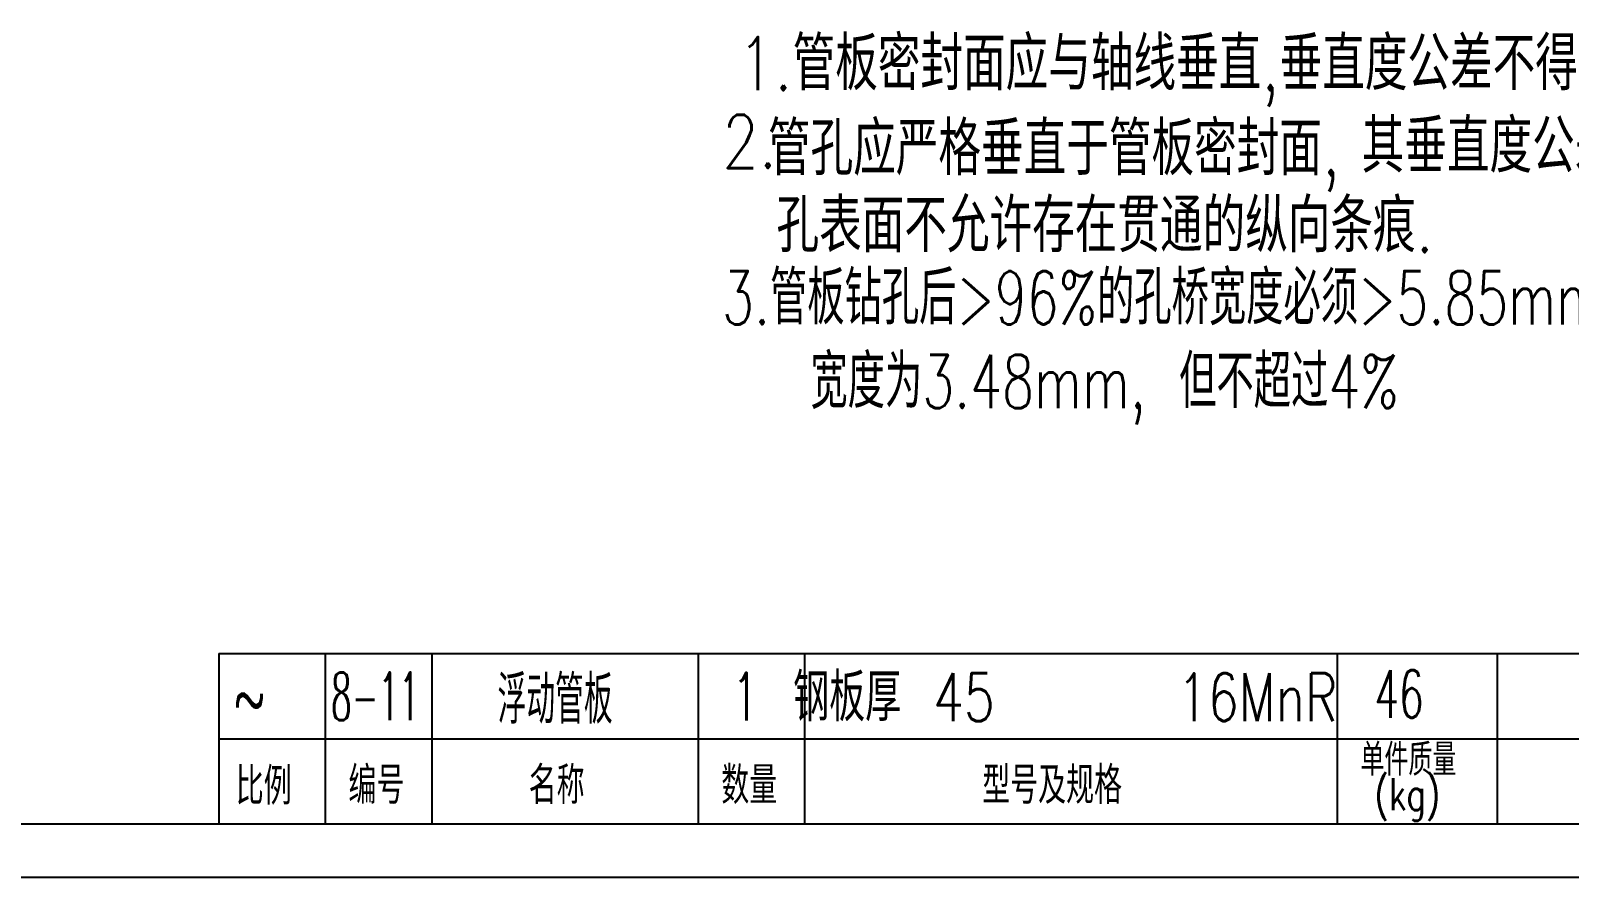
# Model space of a CAD drawing. Extents: x 1146 to 4564, y 131 to 1670.
# Drawn here: x 3571.2 to 3715.6, y 1373 to 1452.5 of the extents above; entities that cross this region are included whole.
import ezdxf
from ezdxf.enums import TextEntityAlignment as Align

# ---------------------------------------------------------------- set-up
doc = ezdxf.new("R2010")
doc.units = 0
doc.header["$LTSCALE"] = 2
doc.header["$MEASUREMENT"] = 0
doc.layers.get('0').update_dxf_attribs({"linetype": 'CONTINUOUS'})
for name, color, linetype in [('1', 2, 'CONTINUOUS'), ('文字', 7, 'CONTINUOUS'), ('粗线', 3, 'CONTINUOUS'), ('细线', 7, 'CONTINUOUS')]:
    doc.layers.add(name, color=color, linetype=linetype)
doc.styles.add('HZ', font='TXT.shx', dxfattribs={"width": 0.65, "bigfont": 'HZTXT.shx'})
doc.styles.add('ROMANS', font='romans', dxfattribs={"width": 0.6})

msp = doc.modelspace()

# ---------------------------------------------------------------- linework, layer by layer
at = {"color": 7, "linetype": 'Continuous'}
msp.add_line((3353.8, 1373.03), (4194.8, 1373.03), dxfattribs=at)
at = {"layer": '粗线'}
for p, q in [((3588.8, 1394.03), (3588.8, 1378.03)), ((3598.8, 1394.03), (3598.8, 1378.03)), ((3608.8, 1394.03), (3608.8, 1378.03)), ((3633.8, 1394.03), (3633.8, 1378.03)), ((3643.8, 1394.03), (3643.8, 1378.03)), ((3693.8, 1394.03), (3693.8, 1378.03)), ((3708.8, 1394.03), (3708.8, 1378.03)), ((3588.8, 1386.03), (3768.8, 1386.03)), ((3378.8, 1378.03), (3768.8, 1378.03))]:
    msp.add_line(p, q, dxfattribs=at)
at = {"layer": '细线'}
msp.add_line((3588.8, 1394.03), (3768.8, 1394.03), dxfattribs=at)

# ---------------------------------------------------------------- texts
at = {"style": 'HZ', "width": 0.8}
for s, p in [('1.管板密封面应与轴线垂直,垂直度公差不得超过0.25mm.', (3637.53, 1446.92)), ('2.', (3636.07, 1439.61)), ('管孔应严格垂直于管板密封面,', (3640.36, 1438.94)), ('  其垂直度公差为0.08mm,', (3688.96, 1439.17)), ('孔表面不允许存在贯通的纵向条痕.', (3641.16, 1431.71))]:
    msp.add_text(s, height=5, dxfattribs=at).set_placement(p)
at = {"color": 7, "linetype": 'Continuous'}
for s, height, style, width, p in [('3.管板钻孔后>96%的孔桥宽度必须>5.85mm,允许最小孔桥', 5, 'HZ', 0.7, (3636.05, 1424.93)), ('  宽度为3.48mm, 但不超过4%', 5, 'HZ', 0.7, (3638.1, 1417.07)), ('8-11', 4.5, 'HZ', 0.5, (3599.36, 1387.76)), ('1', 4.5, 'HZ', 0.6, (3637.06, 1387.74)), ('46', 4.5, 'HZ', 0.6, (3697.28, 1387.98)), ('~', 4.5, 'ROMANS', 0.65, (3590.2, 1387.69))]:
    msp.add_text(s, height=height, dxfattribs=dict(at, style=style, width=width)).set_placement(p)
at = {"color": 7, "linetype": 'Continuous', "style": 'HZ', "width": 0.6}
msp.add_text('浮动管板', height=4.5, dxfattribs=at).set_placement((3620.38, 1389.93), align=Align.MIDDLE)
at = {"layer": '1', "style": 'HZ', "width": 0.75}
msp.add_text('钢板厚 45     16MnR', height=4.5, dxfattribs=at).set_placement((3668.27, 1390.15), align=Align.MIDDLE)
at = {"layer": '文字', "style": 'HZ', "width": 0.75}
for s, height, p in [('单件质量', 3, (3695.98, 1382.56)), ('比例', 3.5, (3590.4, 1379.83)), ('编号', 3.5, (3600.98, 1379.91)), ('名称', 3.5, (3617.9, 1379.91)), ('数量', 3.5, (3635.98, 1379.91)), ('型号及规格', 3.5, (3660.47, 1379.91)), ('(kg)', 3, (3697.3, 1379.32))]:
    msp.add_text(s, height=height, dxfattribs=at).set_placement(p)

doc.saveas('drawing.dxf')
